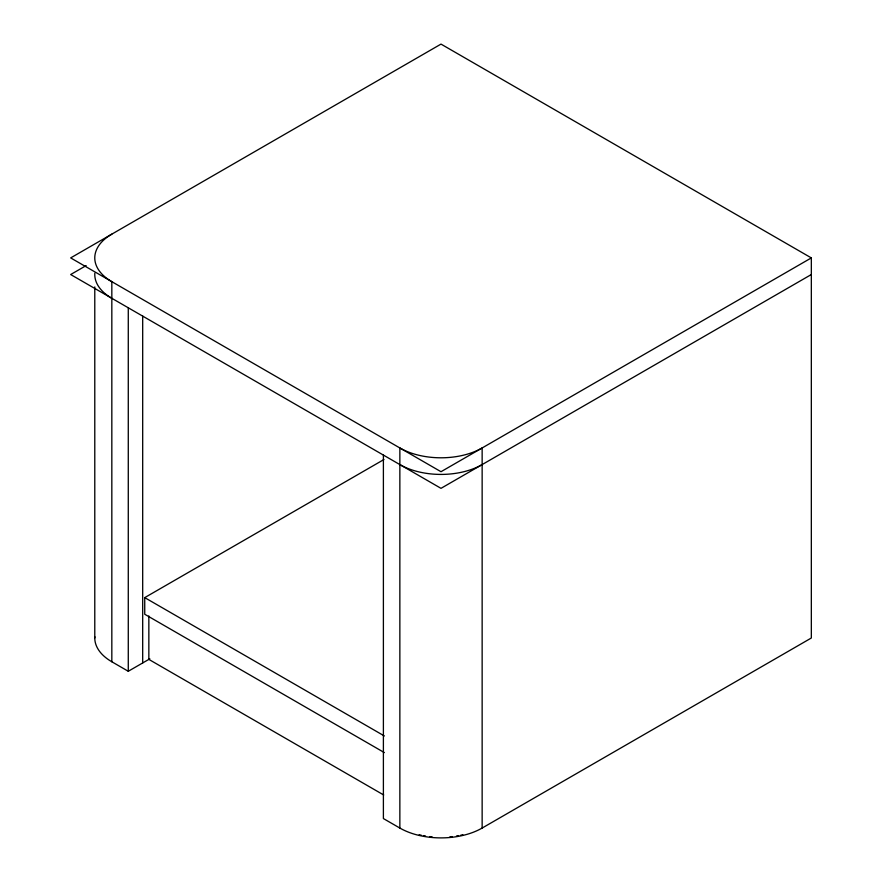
<?xml version="1.0" encoding="UTF-8"?>
<svg xmlns="http://www.w3.org/2000/svg" width="882" height="882" viewBox="0 0 882 882"><rect width="100%" height="100%" fill="white"/><g stroke="black" fill="none" stroke-linecap="round" stroke-linejoin="round"><path stroke-width="1.32" d="M86.149 265.603L70.67 274.534L441 488.341L811.33 274.534M384.354 752.6L144.736 614.258L144.736 597.621L383.968 459.511M811.33 257.908L441 471.716L70.67 257.908L441 44.1L811.33 257.908L811.33 638.006L482.145 828.055A58.19 33.593 0 0 1 399.855 828.055L383.394 818.562L383.394 455.079M94.826 636.694A58.19 33.593 0 0 0 111.827 661.765L128.276 671.268L149.841 658.821M144.736 597.621L384.354 735.963M383.703 794.98L148.849 659.394L148.849 615.956M482.145 828.055L482.145 447.957A58.19 33.593 0 0 1 399.855 447.957L399.855 828.055M142.686 315.999L142.686 662.955M128.276 307.796L128.276 671.268M111.827 661.765L111.827 281.667A58.19 33.593 0 0 1 111.827 234.149M94.782 286.926L94.782 638.006M482.145 464.582A58.19 33.593 0 0 1 399.855 464.582M462.818 834.725A57.032 32.921 0 0 1 460.735 835.188M458.618 835.618A57.032 32.921 0 0 1 456.479 835.993M452.124 836.599A57.032 32.921 0 0 1 449.919 836.82M432.081 836.82A57.032 32.921 0 0 1 429.876 836.599M425.521 835.993A57.032 32.921 0 0 1 423.382 835.618M421.265 835.188A57.032 32.921 0 0 1 419.182 834.725M111.827 298.292A58.19 33.593 0 0 1 94.826 273.222"/></g></svg>
